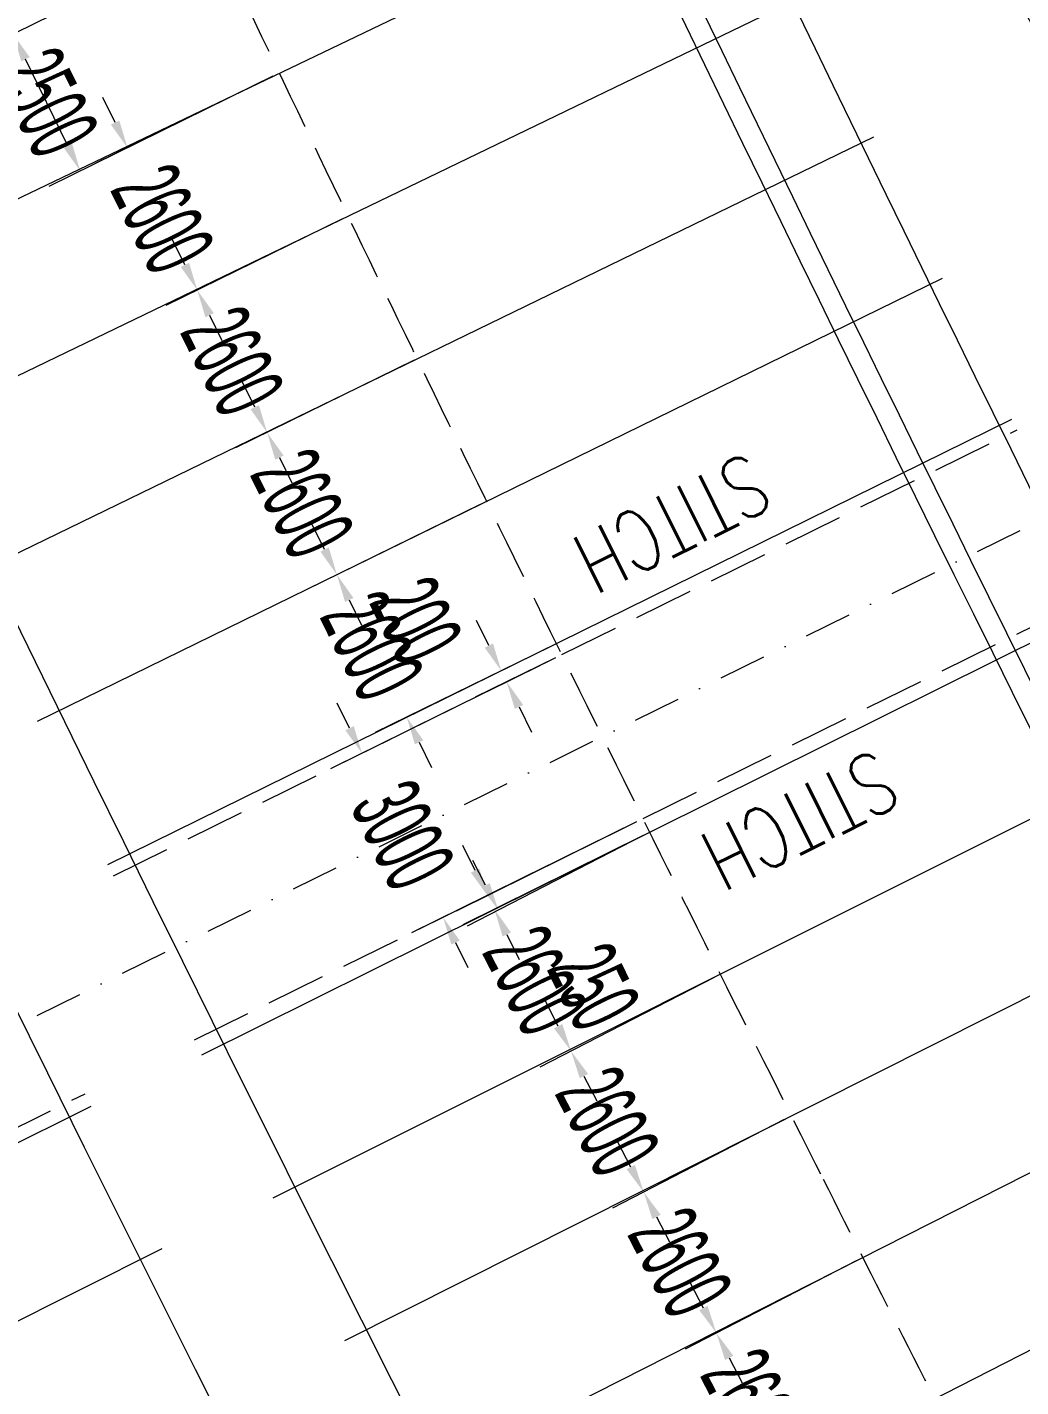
# Model space of a CAD drawing. Header units: millimetres. Extents: x 27228149 to 29012050, y 40856015 to 42918728.
# Drawn here: x 27454441 to 27470741, y 42305941 to 42328236 of the extents above; entities that cross this region are included whole.
import ezdxf

# ---------------------------------------------------------------- set-up
doc = ezdxf.new("R2010")
doc.units = ezdxf.units.MM
doc.header["$LTSCALE"] = 0.05
doc.linetypes.add('DGN Style 3', pattern=[27349.722329, 19535.51595, -7814.20638])
doc.linetypes.add('DGN Style 4', pattern=[31276.361035, 15628.41276, -7814.20638, 19.535516, -7814.20638])
doc.layers.get('Defpoints').update_dxf_attribs({"lineweight": 0})
for name, color, linetype, lineweight in [('InnerEdge_NB', 7, 'Continuous', 0), ('InnerEdge_SB', 7, 'Continuous', 0), ('InnerEdge_SB_Ramp', 7, 'Continuous', 0), ('OuterEdge_SB', 7, 'Continuous', 0), ('OuterEdge_SBRamp', 7, 'Continuous', 0), ('PlacementCurve_SB', 1, 'DGN Style 3', 0), ('S-_ANOT----_A-', 7, 'Continuous', 0), ('S-_ANOT----_T-', 7, 'Continuous', 0), ('S-_GRIDLINE_E- Adjusted', 6, 'DGN Style 4', 0), ('S-_SEG-----_E-NB', 3, 'Continuous', 13), ('S-_SEG-----_E-SB', 3, 'Continuous', 13), ('S-_WALLLBW-_E-', 40, 'Continuous', 13)]:
    doc.layers.add(name, color=color, linetype=linetype, lineweight=lineweight)
doc.styles.add('Styletxt', font='txt.shx')
doc.styles.add('StyleWORKING', font='WORKING.shx')
doc.dimstyles.new('dim300', dxfattribs={"dimtxt": 750, "dimasz": 750, "dimexe": 375, "dimexo": 375, "dimgap": 375, "dimtad": 1, "dimdec": 0, "dimzin": 11, "dimdsep": 46, "dimtxsty": 'StyleWORKING', "dimsah": 1, "dimcen": 0.09, "dimclrd": 7, "dimclre": 7, "dimadec": 4, "dimazin": 3, "dimtfac": 1, "dimtdec": 0, "dimtmove": 0, "dimatfit": 3, "dimfxl": 1, "dimtolj": 1, "dimtzin": 0, "dimlwd": 0, "dimlwe": 0, "dimarcsym": 0})

# ---------------------------------------------------------------- blocks, each defined once
blk = doc.blocks.new('*D376')
at = {"layer": 'Defpoints', "color": 0, "linetype": 'Continuous', "transparency": 16777216}
for p in [(27456425, 42331995), (27453109, 42330368), (27457497, 42329737)]:
    blk.add_point(p, dxfattribs=at)
at = {"layer": 'S-_ANOT----_A-', "linetype": 'Continuous', "transparency": 16777216}
for p, q in [((27456321, 42331945), (27452593, 42330115)), ((27457394, 42329686), (27453694, 42327871))]:
    blk.add_line(p, q, dxfattribs=at)
at = {"layer": 'S-_ANOT----_A-', "color": 7, "linetype": 'Continuous', "lineweight": 0, "transparency": 16777216}
blk.add_line((27454008, 42328537), (27453312, 42329955), dxfattribs=at)
at = {"layer": 'S-_ANOT----_A-', "color": 7, "linetype": 'Continuous', "transparency": 16777216}
for points in [[(27453380, 42329989), (27453243, 42329921), (27453109, 42330368)], [(27454076, 42328571), (27453939, 42328503), (27454210, 42328124)]]:
    blk.add_solid(points, dxfattribs=at)
at = {"layer": 'S-_ANOT----_A-', "color": 0, "linetype": 'Continuous', "transparency": 16777216, "insert": (27453661, 42329247), "char_height": 1150, "attachment_point": 5, "rotation": 296.1388, "style": 'StyleWORKING'}
blk.add_mtext('\\A1;{\\W0.47826;\\C0;2500}', dxfattribs=at)
blk = doc.blocks.new('*D377')
at = {"layer": 'Defpoints', "color": 0, "linetype": 'Continuous', "transparency": 16777216}
for p in [(27457497, 42329737), (27454210, 42328124), (27458576, 42327482)]:
    blk.add_point(p, dxfattribs=at)
at = {"layer": 'S-_ANOT----_A-', "linetype": 'Continuous', "transparency": 16777216}
for p, q in [((27457394, 42329686), (27453694, 42327871)), ((27458472, 42327431), (27454795, 42325626))]:
    blk.add_line(p, q, dxfattribs=at)
at = {"layer": 'S-_ANOT----_A-', "color": 7, "linetype": 'Continuous', "lineweight": 0, "transparency": 16777216}
blk.add_line((27455109, 42326293), (27454413, 42327711), dxfattribs=at)
at = {"layer": 'S-_ANOT----_A-', "color": 7, "linetype": 'Continuous', "transparency": 16777216}
for points in [[(27454482, 42327745), (27454344, 42327677), (27454210, 42328124)], [(27455178, 42326326), (27455040, 42326259), (27455311, 42325880)]]:
    blk.add_solid(points, dxfattribs=at)
at = {"layer": 'S-_ANOT----_A-', "color": 0, "linetype": 'Continuous', "transparency": 16777216, "insert": (27454762, 42327002), "char_height": 1150, "attachment_point": 5, "rotation": 296.1388, "style": 'StyleWORKING'}
blk.add_mtext('\\A1;{\\W0.47826;\\C0;2500}', dxfattribs=at)
blk = doc.blocks.new('*D378')
at = {"layer": 'Defpoints', "color": 0, "linetype": 'Continuous', "transparency": 16777216}
for p in [(27458576, 42327482), (27459703, 42325139), (27457231, 42323926)]:
    blk.add_point(p, dxfattribs=at)
at = {"layer": 'S-_ANOT----_A-', "linetype": 'Continuous', "transparency": 16777216}
for p, q in [((27458472, 42327431), (27455570, 42326006)), ((27459600, 42325088), (27456715, 42323672))]:
    blk.add_line(p, q, dxfattribs=at)
at = {"layer": 'S-_ANOT----_A-', "color": 7, "linetype": 'Continuous', "lineweight": 0, "transparency": 16777216}
for p, q in [((27455883, 42326673), (27455680, 42327086)), ((27457434, 42323513), (27457636, 42323100))]:
    blk.add_line(p, q, dxfattribs=at)
at = {"layer": 'S-_ANOT----_A-', "color": 7, "linetype": 'Continuous', "transparency": 16777216}
for points in [[(27455952, 42326706), (27455814, 42326639), (27456086, 42326260)], [(27457503, 42323547), (27457365, 42323479), (27457231, 42323926)]]:
    blk.add_solid(points, dxfattribs=at)
at = {"layer": 'S-_ANOT----_A-', "color": 0, "linetype": 'Continuous', "transparency": 16777216, "insert": (27456660, 42325093), "char_height": 1150, "attachment_point": 5, "rotation": 296.1388, "style": 'StyleWORKING'}
blk.add_mtext('\\A1;{\\W0.47826;\\C0;2600}', dxfattribs=at)
blk = doc.blocks.new('*D379')
at = {"layer": 'Defpoints', "color": 0, "linetype": 'Continuous', "transparency": 16777216}
for p in [(27459703, 42325139), (27460894, 42322827), (27458377, 42321591)]:
    blk.add_point(p, dxfattribs=at)
at = {"layer": 'S-_ANOT----_A-', "linetype": 'Continuous', "transparency": 16777216}
for p, q in [((27459600, 42325088), (27456715, 42323672)), ((27460791, 42322776), (27457860, 42321338))]:
    blk.add_line(p, q, dxfattribs=at)
at = {"layer": 'S-_ANOT----_A-', "color": 7, "linetype": 'Continuous', "lineweight": 0, "transparency": 16777216}
for p, q in [((27457029, 42324339), (27456826, 42324752)), ((27458579, 42321178), (27458782, 42320765))]:
    blk.add_line(p, q, dxfattribs=at)
at = {"layer": 'S-_ANOT----_A-', "color": 7, "linetype": 'Continuous', "transparency": 16777216}
for points in [[(27457097, 42324372), (27456960, 42324305), (27457231, 42323926)], [(27458648, 42321212), (27458510, 42321145), (27458377, 42321591)]]:
    blk.add_solid(points, dxfattribs=at)
at = {"layer": 'S-_ANOT----_A-', "color": 0, "linetype": 'Continuous', "transparency": 16777216, "insert": (27457805, 42322759), "char_height": 1150, "attachment_point": 5, "rotation": 296.1388, "style": 'StyleWORKING'}
blk.add_mtext('\\A1;{\\W0.47826;\\C0;2600}', dxfattribs=at)
blk = doc.blocks.new('*D380')
at = {"layer": 'Defpoints', "color": 0, "linetype": 'Continuous', "transparency": 16777216}
for p in [(27460894, 42322827), (27461976, 42320462), (27459522, 42319258)]:
    blk.add_point(p, dxfattribs=at)
at = {"layer": 'S-_ANOT----_A-', "linetype": 'Continuous', "transparency": 16777216}
for p, q in [((27460791, 42322776), (27457860, 42321338)), ((27461873, 42320411), (27459006, 42319004))]:
    blk.add_line(p, q, dxfattribs=at)
at = {"layer": 'S-_ANOT----_A-', "color": 7, "linetype": 'Continuous', "lineweight": 0, "transparency": 16777216}
for p, q in [((27458174, 42322004), (27457971, 42322417)), ((27459725, 42318845), (27459927, 42318432))]:
    blk.add_line(p, q, dxfattribs=at)
at = {"layer": 'S-_ANOT----_A-', "color": 7, "linetype": 'Continuous', "transparency": 16777216}
for points in [[(27458243, 42322038), (27458105, 42321971), (27458377, 42321591)], [(27459793, 42318878), (27459656, 42318811), (27459522, 42319258)]]:
    blk.add_solid(points, dxfattribs=at)
at = {"layer": 'S-_ANOT----_A-', "color": 0, "linetype": 'Continuous', "transparency": 16777216, "insert": (27458951, 42320425), "char_height": 1150, "attachment_point": 5, "rotation": 296.1388, "style": 'StyleWORKING'}
blk.add_mtext('\\A1;{\\W0.47826;\\C0;2600}', dxfattribs=at)
blk = doc.blocks.new('*D381')
at = {"layer": 'Defpoints', "color": 0, "linetype": 'Continuous', "transparency": 16777216}
for p in [(27464650, 42315035), (27465810, 42312708), (27463363, 42311446)]:
    blk.add_point(p, dxfattribs=at)
at = {"layer": 'S-_ANOT----_A-', "linetype": 'Continuous', "transparency": 16777216}
for p, q in [((27464548, 42314982), (27461660, 42313493)), ((27465708, 42312655), (27462852, 42311182))]:
    blk.add_line(p, q, dxfattribs=at)
at = {"layer": 'S-_ANOT----_A-', "color": 7, "linetype": 'Continuous', "lineweight": 0, "transparency": 16777216}
for p, q in [((27461960, 42314165), (27461749, 42314574)), ((27463573, 42311037), (27463784, 42310628))]:
    blk.add_line(p, q, dxfattribs=at)
at = {"layer": 'S-_ANOT----_A-', "color": 7, "linetype": 'Continuous', "transparency": 16777216}
for points in [[(27462028, 42314200), (27461892, 42314130), (27462171, 42313756)], [(27463642, 42311072), (27463505, 42311002), (27463363, 42311446)]]:
    blk.add_solid(points, dxfattribs=at)
at = {"layer": 'S-_ANOT----_A-', "color": 0, "linetype": 'Continuous', "transparency": 16777216, "insert": (27462768, 42312602), "char_height": 1150, "attachment_point": 5, "rotation": 297.2817, "style": 'StyleWORKING'}
blk.add_mtext('\\A1;{\\W0.47826;\\C0;2600}', dxfattribs=at)
blk = doc.blocks.new('*D382')
at = {"layer": 'Defpoints', "color": 0, "linetype": 'Continuous', "transparency": 16777216}
for p in [(27465810, 42312708), (27466962, 42310377), (27464554, 42309135)]:
    blk.add_point(p, dxfattribs=at)
at = {"layer": 'S-_ANOT----_A-', "linetype": 'Continuous', "transparency": 16777216}
for p, q in [((27465708, 42312655), (27462852, 42311182)), ((27466859, 42310324), (27464043, 42308872))]:
    blk.add_line(p, q, dxfattribs=at)
at = {"layer": 'S-_ANOT----_A-', "color": 7, "linetype": 'Continuous', "lineweight": 0, "transparency": 16777216}
for p, q in [((27463152, 42311855), (27462941, 42312263)), ((27464765, 42308726), (27464976, 42308318))]:
    blk.add_line(p, q, dxfattribs=at)
at = {"layer": 'S-_ANOT----_A-', "color": 7, "linetype": 'Continuous', "transparency": 16777216}
for points in [[(27463220, 42311890), (27463084, 42311819), (27463363, 42311446)], [(27464833, 42308762), (27464697, 42308691), (27464554, 42309135)]]:
    blk.add_solid(points, dxfattribs=at)
at = {"layer": 'S-_ANOT----_A-', "color": 0, "linetype": 'Continuous', "transparency": 16777216, "insert": (27463960, 42310291), "char_height": 1150, "attachment_point": 5, "rotation": 297.2817, "style": 'StyleWORKING'}
blk.add_mtext('\\A1;{\\W0.47826;\\C0;2600}', dxfattribs=at)
blk = doc.blocks.new('*D383')
at = {"layer": 'Defpoints', "color": 0, "linetype": 'Continuous', "transparency": 16777216}
for p in [(27466962, 42310377), (27468140, 42308059), (27465746, 42306824)]:
    blk.add_point(p, dxfattribs=at)
at = {"layer": 'S-_ANOT----_A-', "linetype": 'Continuous', "transparency": 16777216}
for p, q in [((27466859, 42310324), (27464043, 42308872)), ((27468038, 42308006), (27465235, 42306561))]:
    blk.add_line(p, q, dxfattribs=at)
at = {"layer": 'S-_ANOT----_A-', "color": 7, "linetype": 'Continuous', "lineweight": 0, "transparency": 16777216}
for p, q in [((27464343, 42309544), (27464132, 42309953)), ((27465957, 42306416), (27466168, 42306007))]:
    blk.add_line(p, q, dxfattribs=at)
at = {"layer": 'S-_ANOT----_A-', "color": 7, "linetype": 'Continuous', "transparency": 16777216}
for points in [[(27464411, 42309579), (27464275, 42309509), (27464554, 42309135)], [(27466025, 42306451), (27465889, 42306380), (27465746, 42306824)]]:
    blk.add_solid(points, dxfattribs=at)
at = {"layer": 'S-_ANOT----_A-', "color": 0, "linetype": 'Continuous', "transparency": 16777216, "insert": (27465151, 42307980), "char_height": 1150, "attachment_point": 5, "rotation": 297.2817, "style": 'StyleWORKING'}
blk.add_mtext('\\A1;{\\W0.47826;\\C0;2600}', dxfattribs=at)
blk = doc.blocks.new('*D384')
at = {"layer": 'Defpoints', "color": 0, "linetype": 'Continuous', "transparency": 16777216}
for p in [(27468140, 42308059), (27469325, 42305745), (27466938, 42304514)]:
    blk.add_point(p, dxfattribs=at)
at = {"layer": 'S-_ANOT----_A-', "linetype": 'Continuous', "transparency": 16777216}
for p, q in [((27468038, 42308006), (27465235, 42306561)), ((27469223, 42305692), (27466427, 42304250))]:
    blk.add_line(p, q, dxfattribs=at)
at = {"layer": 'S-_ANOT----_A-', "color": 7, "linetype": 'Continuous', "lineweight": 0, "transparency": 16777216}
for p, q in [((27465535, 42307233), (27465324, 42307642)), ((27467149, 42304105), (27467359, 42303696))]:
    blk.add_line(p, q, dxfattribs=at)
at = {"layer": 'S-_ANOT----_A-', "color": 7, "linetype": 'Continuous', "transparency": 16777216}
for points in [[(27465603, 42307268), (27465467, 42307198), (27465746, 42306824)], [(27467217, 42304140), (27467080, 42304070), (27466938, 42304514)]]:
    blk.add_solid(points, dxfattribs=at)
at = {"layer": 'S-_ANOT----_A-', "color": 0, "linetype": 'Continuous', "transparency": 16777216, "insert": (27466343, 42305670), "char_height": 1150, "attachment_point": 5, "rotation": 297.2817, "style": 'StyleWORKING'}
blk.add_mtext('\\A1;{\\W0.47826;\\C0;2600}', dxfattribs=at)
blk = doc.blocks.new('*D909')
at = {"layer": 'Defpoints', "color": 0, "linetype": 'Continuous', "transparency": 16777216}
for p in [(27463121, 42318128), (27463210, 42317948), (27462218, 42317683)]:
    blk.add_point(p, dxfattribs=at)
at = {"layer": 'S-_ANOT----_A-', "color": 7, "linetype": 'Continuous', "lineweight": 0, "transparency": 16777216}
for p, q in [((27462014, 42318095), (27461811, 42318508)), ((27462509, 42317091), (27462712, 42316678))]:
    blk.add_line(p, q, dxfattribs=at)
at = {"layer": 'S-_ANOT----_A-', "linetype": 'Continuous', "transparency": 16777216}
for p, q in [((27463018, 42318077), (27461702, 42317429)), ((27463106, 42317897), (27461790, 42317249))]:
    blk.add_line(p, q, dxfattribs=at)
at = {"layer": 'S-_ANOT----_A-', "color": 7, "linetype": 'Continuous', "transparency": 16777216}
for points in [[(27462083, 42318129), (27461946, 42318061), (27462218, 42317683)], [(27462578, 42317124), (27462440, 42317057), (27462306, 42317503)]]:
    blk.add_solid(points, dxfattribs=at)
at = {"layer": 'S-_ANOT----_A-', "color": 0, "linetype": 'Continuous', "transparency": 16777216, "insert": (27460818, 42318509), "char_height": 1150, "attachment_point": 5, "rotation": 296.2184, "style": 'StyleWORKING'}
blk.add_mtext('\\A1;{\\W0.47826;\\C0;200}', dxfattribs=at)
blk = doc.blocks.new('*D910')
at = {"layer": 'Defpoints', "color": 0, "linetype": 'Continuous', "transparency": 16777216}
for p in [(27464539, 42315259), (27464650, 42315035), (27461994, 42313995)]:
    blk.add_point(p, dxfattribs=at)
at = {"layer": 'S-_ANOT----_A-', "linetype": 'Continuous', "transparency": 16777216}
for p, q in [((27464436, 42315208), (27461479, 42313740)), ((27464547, 42314984), (27461590, 42313516))]:
    blk.add_line(p, q, dxfattribs=at)
at = {"layer": 'S-_ANOT----_A-', "color": 7, "linetype": 'Continuous', "lineweight": 0, "transparency": 16777216}
for p, q in [((27461789, 42314407), (27461585, 42314819)), ((27462309, 42313359), (27462514, 42312947))]:
    blk.add_line(p, q, dxfattribs=at)
at = {"layer": 'S-_ANOT----_A-', "color": 7, "linetype": 'Continuous', "transparency": 16777216}
for points in [[(27461858, 42314441), (27461720, 42314373), (27461994, 42313995)], [(27462378, 42313393), (27462241, 42313325), (27462105, 42313771)]]:
    blk.add_solid(points, dxfattribs=at)
at = {"layer": 'S-_ANOT----_A-', "color": 0, "linetype": 'Continuous', "transparency": 16777216, "insert": (27463732, 42312501), "char_height": 1150, "attachment_point": 5, "rotation": 296.4016, "style": 'StyleWORKING'}
blk.add_mtext('\\A1;{\\W0.47826;\\C0;250}', dxfattribs=at)
blk = doc.blocks.new('*D1087')
at = {"layer": 'Defpoints', "color": 0, "linetype": 'Continuous', "transparency": 16777216}
for p in [(27461976, 42320462), (27463121, 42318128), (27460667, 42316923)]:
    blk.add_point(p, dxfattribs=at)
at = {"layer": 'S-_ANOT----_A-', "linetype": 'Continuous', "transparency": 16777216}
for p, q in [((27461873, 42320411), (27459006, 42319004)), ((27463018, 42318077), (27460151, 42316670))]:
    blk.add_line(p, q, dxfattribs=at)
at = {"layer": 'S-_ANOT----_A-', "color": 7, "linetype": 'Continuous', "lineweight": 0, "transparency": 16777216}
for p, q in [((27459319, 42319670), (27459117, 42320083)), ((27460870, 42316510), (27461073, 42316098))]:
    blk.add_line(p, q, dxfattribs=at)
at = {"layer": 'S-_ANOT----_A-', "color": 7, "linetype": 'Continuous', "transparency": 16777216}
for points in [[(27459388, 42319704), (27459251, 42319637), (27459522, 42319258)], [(27460939, 42316544), (27460801, 42316477), (27460667, 42316923)]]:
    blk.add_solid(points, dxfattribs=at)
at = {"layer": 'S-_ANOT----_A-', "color": 0, "linetype": 'Continuous', "transparency": 16777216, "insert": (27460096, 42318091), "char_height": 1150, "attachment_point": 5, "rotation": 296.1388, "style": 'StyleWORKING'}
blk.add_mtext('\\A1;{\\W0.47826;\\C0;2600}', dxfattribs=at)
blk = doc.blocks.new('*D1088')
at = {"layer": 'Defpoints', "color": 0, "linetype": 'Continuous', "transparency": 16777216}
for p in [(27463210, 42317948), (27464539, 42315259), (27461264, 42313639)]:
    blk.add_point(p, dxfattribs=at)
at = {"layer": 'S-_ANOT----_A-', "linetype": 'Continuous', "transparency": 16777216}
for p, q in [((27463106, 42317897), (27459419, 42316074)), ((27464436, 42315208), (27460748, 42313385))]:
    blk.add_line(p, q, dxfattribs=at)
at = {"layer": 'S-_ANOT----_A-', "color": 7, "linetype": 'Continuous', "lineweight": 0, "transparency": 16777216}
for p, q in [((27459730, 42316741), (27459526, 42317153)), ((27461467, 42313227), (27461671, 42312815))]:
    blk.add_line(p, q, dxfattribs=at)
at = {"layer": 'S-_ANOT----_A-', "color": 7, "linetype": 'Continuous', "transparency": 16777216}
for points in [[(27459799, 42316775), (27459661, 42316707), (27459934, 42316329)], [(27461536, 42313261), (27461399, 42313193), (27461264, 42313639)]]:
    blk.add_solid(points, dxfattribs=at)
at = {"layer": 'S-_ANOT----_A-', "color": 0, "linetype": 'Continuous', "transparency": 16777216, "insert": (27460600, 42314985), "char_height": 1150, "attachment_point": 5, "rotation": 296.3093, "style": 'StyleWORKING'}
blk.add_mtext('\\A1;{\\W0.47826;\\C0;3000}', dxfattribs=at)

msp = doc.modelspace()

# ---------------------------------------------------------------- linework, layer by layer
at = {"layer": 'InnerEdge_NB'}
msp.add_lwpolyline([(27283724.5, 42878514.7, -0.0568157), (27345588.8, 42682480.7), (27368075.3, 42566916.3, 0.0263705), (27393633.3, 42464653, 0.0426618), (27458420.2, 42303807.1, 0.1075608), (27699785.7, 42006839.6, 0.026969), (27783127.3, 41947329.2), (27839783.5, 41911319.6)], format="xyb", dxfattribs=at)
at = {"layer": 'InnerEdge_SB', "extrusion": (0, 0, -1)}
msp.add_lwpolyline([(-27784629.2, 41949692.3, 0.026969), (-27701533.2, 42009027.3, 0.1075608), (-27460918.9, 42305070.6, 0.0691101), (-27370363.7, 42569291.8)], format="xyb", dxfattribs=at)
at = {"layer": 'InnerEdge_SB_Ramp'}
msp.add_arc((28346047, 42802241.2), 995233.3, 204.057672, 213.4027861, dxfattribs=at)
at = {"layer": 'OuterEdge_SB'}
msp.add_arc((28367638.5, 42763454), 1001850, 201.5257562, 206.7701516, dxfattribs=at)
at = {"layer": 'OuterEdge_SBRamp'}
msp.add_arc((28346047, 42802241.2), 988983.3, 202.081749, 213.4027861, dxfattribs=at)
at = {"layer": 'PlacementCurve_SB'}
msp.add_lwpolyline([(27305541.4, 42854039, -0.0482858), (27355899.2, 42684467.3), (27377998.9, 42570890.3, 0.0688708), (27467496.8, 42309348.2, 0.1110949), (27715510, 42007942.3, 0.028125), (27802629.8, 41947720.4), (27845874.9, 41921290)], format="xyb", dxfattribs=at)
at = {"layer": 'S-_GRIDLINE_E- Adjusted'}
msp.add_line((27404113.4, 42287127.4), (27471344.1, 42320287.9), dxfattribs=at)
at = {"layer": 'S-_SEG-----_E-NB', "linetype": 'DGN Style 3'}
msp.add_line((27440456.2, 42303380.4), (27455391.1, 42310746.8), dxfattribs=at)
at = {"layer": 'S-_SEG-----_E-NB'}
for p, q in [((27440572.3, 42303132.9), (27455491.9, 42310542.9)), ((27441694.9, 42300729.6), (27456655.4, 42308207.8))]:
    msp.add_line(p, q, dxfattribs=at)
at = {"layer": 'S-_SEG-----_E-SB'}
for p, q in [((27451180.1, 42323934.8), (27466086.6, 42331083.7)), ((27452316.8, 42321573), (27467204.6, 42328760.2)), ((27453459.6, 42319214.1), (27468328.6, 42326439.5)), ((27454608.5, 42316858.1), (27469458.6, 42324121.8)), ((27455763.5, 42314505.2), (27470594.5, 42321807)), ((27457305.5, 42311387.6), (27472111.1, 42318739.9)), ((27458474.5, 42309041.6), (27473260.9, 42316432)), ((27459649.7, 42306698.6), (27474416.7, 42314127)), ((27460831.6, 42304357.3), (27475577.8, 42311826.5)), ((27462020.7, 42302018.2), (27476745, 42309530.5))]:
    msp.add_line(p, q, dxfattribs=at)
at = {"layer": 'S-_SEG-----_E-SB', "linetype": 'DGN Style 3'}
for p, q in [((27455854.8, 42314320.6), (27470680.2, 42321633)), ((27457184.8, 42311631.5), (27472009.9, 42318943.7))]:
    msp.add_line(p, q, dxfattribs=at)
at = {"layer": 'S-_WALLLBW-_E-'}
for centre, radius, start, end in [((28346047, 42802241.2), 987233.3, 202.081749, 213.3940806), ((28346047, 42802241.2), 988633.3, 202.081749, 213.3940929), ((28367638.5, 42763454), 1001500, 204.3386053, 206.7701516)]:
    msp.add_arc(centre, radius, start, end, dxfattribs=at)
at = {"layer": 'S-_WALLLBW-_E-', "extrusion": (0, 0, -1)}
msp.add_arc((-28367567.1, 42763418), 1000020, 333.2298483, 335.6649306, dxfattribs=at)

# ---------------------------------------------------------------- texts
at = {"layer": 'S-_ANOT----_T-', "linetype": 'Continuous', "style": 'Styletxt', "width": 0.75}
for p in [(27466279.1, 42321282.8), (27468376.5, 42316411.1)]:
    msp.add_text('STITCH', height=1000, rotation=206.41187, dxfattribs=at).set_placement(p)

# ---------------------------------------------------------------- dimensions: what is measured, and where the dimension line sits
at = {"layer": 'S-_ANOT----_A-', "linetype": 'Continuous'}
for base, p1, p2, angle, override, picture, middle, turn in [((27453108.9, 42330368.1), (27457497.4, 42329737.1), (27456424.7, 42331995.3), 116.13881, {"dimscale": 1000, "dimtxt": 1.15, "dimasz": 0.46, "dimexe": 0.575, "dimexo": 0.115, "dimgap": 0.2875, "dimtad": 1, "dimtih": 0, "dimtoh": 0, "dimlfac": 1, "dimsah": 1, "dimcen": 0, "dimse1": 0, "dimse2": 0, "dimclre": 256, "dimclrt": 0, "dimtol": 0, "dimtfac": 1, "dimtofl": 0, "dimtmove": 2, "dimatfit": 3, "dimfrac": 0, "dimtolj": 1, "dimlwe": 65535}, '*D376', (27453660.8, 42329246.6), 296.13881), ((27454210.2, 42328124), (27458575.7, 42327481.6), (27457497.4, 42329737.1), 116.13881, {"dimscale": 1000, "dimtxt": 1.15, "dimasz": 0.46, "dimexe": 0.575, "dimexo": 0.115, "dimgap": 0.2875, "dimtad": 1, "dimtih": 0, "dimtoh": 0, "dimlfac": 1, "dimsah": 1, "dimcen": 0, "dimse1": 0, "dimse2": 0, "dimclre": 256, "dimclrt": 0, "dimtol": 0, "dimtfac": 1, "dimtofl": 0, "dimtmove": 2, "dimatfit": 3, "dimfrac": 0, "dimtolj": 1, "dimlwe": 65535}, '*D377', (27454762.1, 42327002.5), 296.13881), ((27457231.2, 42323925.7), (27458575.7, 42327481.6), (27459703, 42325138.7), 116.13881, {"dimscale": 1000, "dimtxt": 1.15, "dimasz": 0.46, "dimexe": 0.575, "dimexo": 0.115, "dimgap": 0.2875, "dimtad": 1, "dimjust": 0, "dimtih": 0, "dimtoh": 0, "dimlfac": 1, "dimsah": 1, "dimcen": 0, "dimse1": 0, "dimse2": 0, "dimclre": 256, "dimclrt": 0, "dimtol": 0, "dimtfac": 1, "dimtofl": 0, "dimtmove": 2, "dimatfit": 3, "dimfrac": 0, "dimtolj": 1, "dimlwe": 65535}, '*D378', (27456659.7, 42325093.3), 296.13881), ((27458376.7, 42321591.4), (27459703, 42325138.7), (27460894.1, 42322826.8), 116.13881, {"dimscale": 1000, "dimtxt": 1.15, "dimasz": 0.46, "dimexe": 0.575, "dimexo": 0.115, "dimgap": 0.2875, "dimtad": 1, "dimjust": 0, "dimtih": 0, "dimtoh": 0, "dimlfac": 1, "dimsah": 1, "dimcen": 0, "dimse1": 0, "dimse2": 0, "dimclre": 256, "dimclrt": 0, "dimtol": 0, "dimtfac": 1, "dimtofl": 0, "dimtmove": 2, "dimatfit": 3, "dimfrac": 0, "dimtolj": 1, "dimlwe": 65535}, '*D379', (27457805.2, 42322759.2), 296.13881), ((27459522, 42319257.5), (27460894.1, 42322826.8), (27461975.8, 42320461.7), 116.13881, {"dimscale": 1000, "dimtxt": 1.15, "dimasz": 0.46, "dimexe": 0.575, "dimexo": 0.115, "dimgap": 0.2875, "dimtad": 1, "dimjust": 0, "dimtih": 0, "dimtoh": 0, "dimlfac": 1, "dimsah": 1, "dimcen": 0, "dimse1": 0, "dimse2": 0, "dimclre": 256, "dimclrt": 0, "dimtol": 0, "dimtfac": 1, "dimtofl": 0, "dimtmove": 2, "dimatfit": 3, "dimfrac": 0, "dimtolj": 1, "dimlwe": 65535}, '*D380', (27458950.6, 42320425.1), 296.13881), ((27460667.4, 42316923.4), (27461975.8, 42320461.7), (27463121.2, 42318127.6), 116.13881, {"dimscale": 1000, "dimtxt": 1.15, "dimasz": 0.46, "dimexe": 0.575, "dimexo": 0.115, "dimgap": 0.2875, "dimtad": 1, "dimjust": 0, "dimtih": 0, "dimtoh": 0, "dimlfac": 1, "dimsah": 1, "dimcen": 0, "dimse1": 0, "dimse2": 0, "dimclre": 256, "dimclrt": 0, "dimtol": 0, "dimtfac": 1, "dimtofl": 0, "dimtmove": 2, "dimatfit": 3, "dimfrac": 0, "dimtolj": 1, "dimlwe": 65535}, '*D1087', (27460095.9, 42318091.1), 296.13881), ((27462217.6, 42317682.6), (27463209.5, 42317948.2), (27463121.2, 42318127.6), 116.21837, {"dimscale": 1000, "dimtxt": 1.15, "dimasz": 0.46, "dimexe": 0.575, "dimexo": 0.115, "dimgap": 0.2875, "dimtad": 1, "dimtih": 0, "dimtoh": 0, "dimlfac": 1, "dimsah": 1, "dimcen": 0, "dimse1": 0, "dimse2": 0, "dimclre": 256, "dimclrt": 0, "dimtol": 0, "dimtfac": 1, "dimtofl": 0, "dimtmove": 2, "dimatfit": 3, "dimfrac": 0, "dimtolj": 1, "dimlwe": 65535}, '*D909', (27460817.8, 42318508.6), 296.21837), ((27461263.6, 42313639.4), (27463209.5, 42317948.2), (27464539.2, 42315258.9), 116.30929, {"dimscale": 1000, "dimtxt": 1.15, "dimasz": 0.46, "dimexe": 0.575, "dimexo": 0.115, "dimgap": 0.2875, "dimtad": 1, "dimjust": 0, "dimtih": 0, "dimtoh": 0, "dimlfac": 1, "dimsah": 1, "dimcen": 0, "dimse1": 0, "dimse2": 0, "dimclre": 256, "dimclrt": 0, "dimtol": 0, "dimtfac": 1, "dimtofl": 0, "dimtmove": 2, "dimatfit": 3, "dimfrac": 0, "dimtolj": 1, "dimlwe": 65535}, '*D1088', (27460600, 42314984.6), 296.30929), ((27461993.6, 42313995.2), (27464650.3, 42315035), (27464539.2, 42315258.9), 116.40164, {"dimscale": 1000, "dimtxt": 1.15, "dimasz": 0.46, "dimexe": 0.575, "dimexo": 0.115, "dimgap": 0.2875, "dimtad": 1, "dimtih": 0, "dimtoh": 0, "dimlfac": 1, "dimsah": 1, "dimcen": 0, "dimse1": 0, "dimse2": 0, "dimclre": 256, "dimclrt": 0, "dimtol": 0, "dimtfac": 1, "dimtofl": 0, "dimtmove": 2, "dimatfit": 3, "dimfrac": 0, "dimtolj": 1, "dimlwe": 65535}, '*D910', (27463731.7, 42312500.8), 296.40164), ((27463362.6, 42311445.7), (27464650.3, 42315035), (27465809.8, 42312707.8), 117.28171, {"dimscale": 1000, "dimtxt": 1.15, "dimasz": 0.46, "dimexe": 0.575, "dimexo": 0.115, "dimgap": 0.2875, "dimtad": 1, "dimjust": 0, "dimtih": 0, "dimtoh": 0, "dimlfac": 1, "dimsah": 1, "dimcen": 0, "dimse1": 0, "dimse2": 0, "dimclre": 256, "dimclrt": 0, "dimtol": 0, "dimtfac": 1, "dimtofl": 0, "dimtmove": 2, "dimatfit": 3, "dimfrac": 0, "dimtolj": 1, "dimlwe": 65535}, '*D381', (27462768, 42312601.6), 297.28171), ((27464554.2, 42309135.2), (27465809.8, 42312707.8), (27466961.7, 42310376.8), 117.28171, {"dimscale": 1000, "dimtxt": 1.15, "dimasz": 0.46, "dimexe": 0.575, "dimexo": 0.115, "dimgap": 0.2875, "dimtad": 1, "dimjust": 0, "dimtih": 0, "dimtoh": 0, "dimlfac": 1, "dimsah": 1, "dimcen": 0, "dimse1": 0, "dimse2": 0, "dimclre": 256, "dimclrt": 0, "dimtol": 0, "dimtfac": 1, "dimtofl": 0, "dimtmove": 2, "dimatfit": 3, "dimfrac": 0, "dimtolj": 1, "dimlwe": 65535}, '*D382', (27463959.6, 42310291.1), 297.28171), ((27465745.9, 42306824.4), (27466961.7, 42310376.8), (27468139.9, 42308059.1), 117.28171, {"dimscale": 1000, "dimtxt": 1.15, "dimasz": 0.46, "dimexe": 0.575, "dimexo": 0.115, "dimgap": 0.2875, "dimtad": 1, "dimjust": 0, "dimtih": 0, "dimtoh": 0, "dimlfac": 1, "dimsah": 1, "dimcen": 0, "dimse1": 0, "dimse2": 0, "dimclre": 256, "dimclrt": 0, "dimtol": 0, "dimtfac": 1, "dimtofl": 0, "dimtmove": 2, "dimatfit": 3, "dimfrac": 0, "dimtolj": 1, "dimlwe": 65535}, '*D383', (27465151.3, 42307980.5), 297.28171), ((27466937.7, 42304513.6), (27468139.9, 42308059.1), (27469324.9, 42305744.8), 117.28171, {"dimscale": 1000, "dimtxt": 1.15, "dimasz": 0.46, "dimexe": 0.575, "dimexo": 0.115, "dimgap": 0.2875, "dimtad": 1, "dimjust": 0, "dimtih": 0, "dimtoh": 0, "dimlfac": 1, "dimsah": 1, "dimcen": 0, "dimse1": 0, "dimse2": 0, "dimclre": 256, "dimclrt": 0, "dimtol": 0, "dimtfac": 1, "dimtofl": 0, "dimtmove": 2, "dimatfit": 3, "dimfrac": 0, "dimtolj": 1, "dimlwe": 65535}, '*D384', (27466343, 42305669.7), 297.28171)]:
    dim = msp.add_linear_dim(base=base, p1=p1, p2=p2, angle=angle, text='{\\W0.47826;\\C0;<>}', dimstyle='dim300', override=override, dxfattribs=at)
    dim.commit()
    dim.dimension.update_dxf_attribs({"geometry": picture, "text_midpoint": middle, "dimtype": 160, "text_rotation": turn})

doc.saveas('drawing.dxf')
